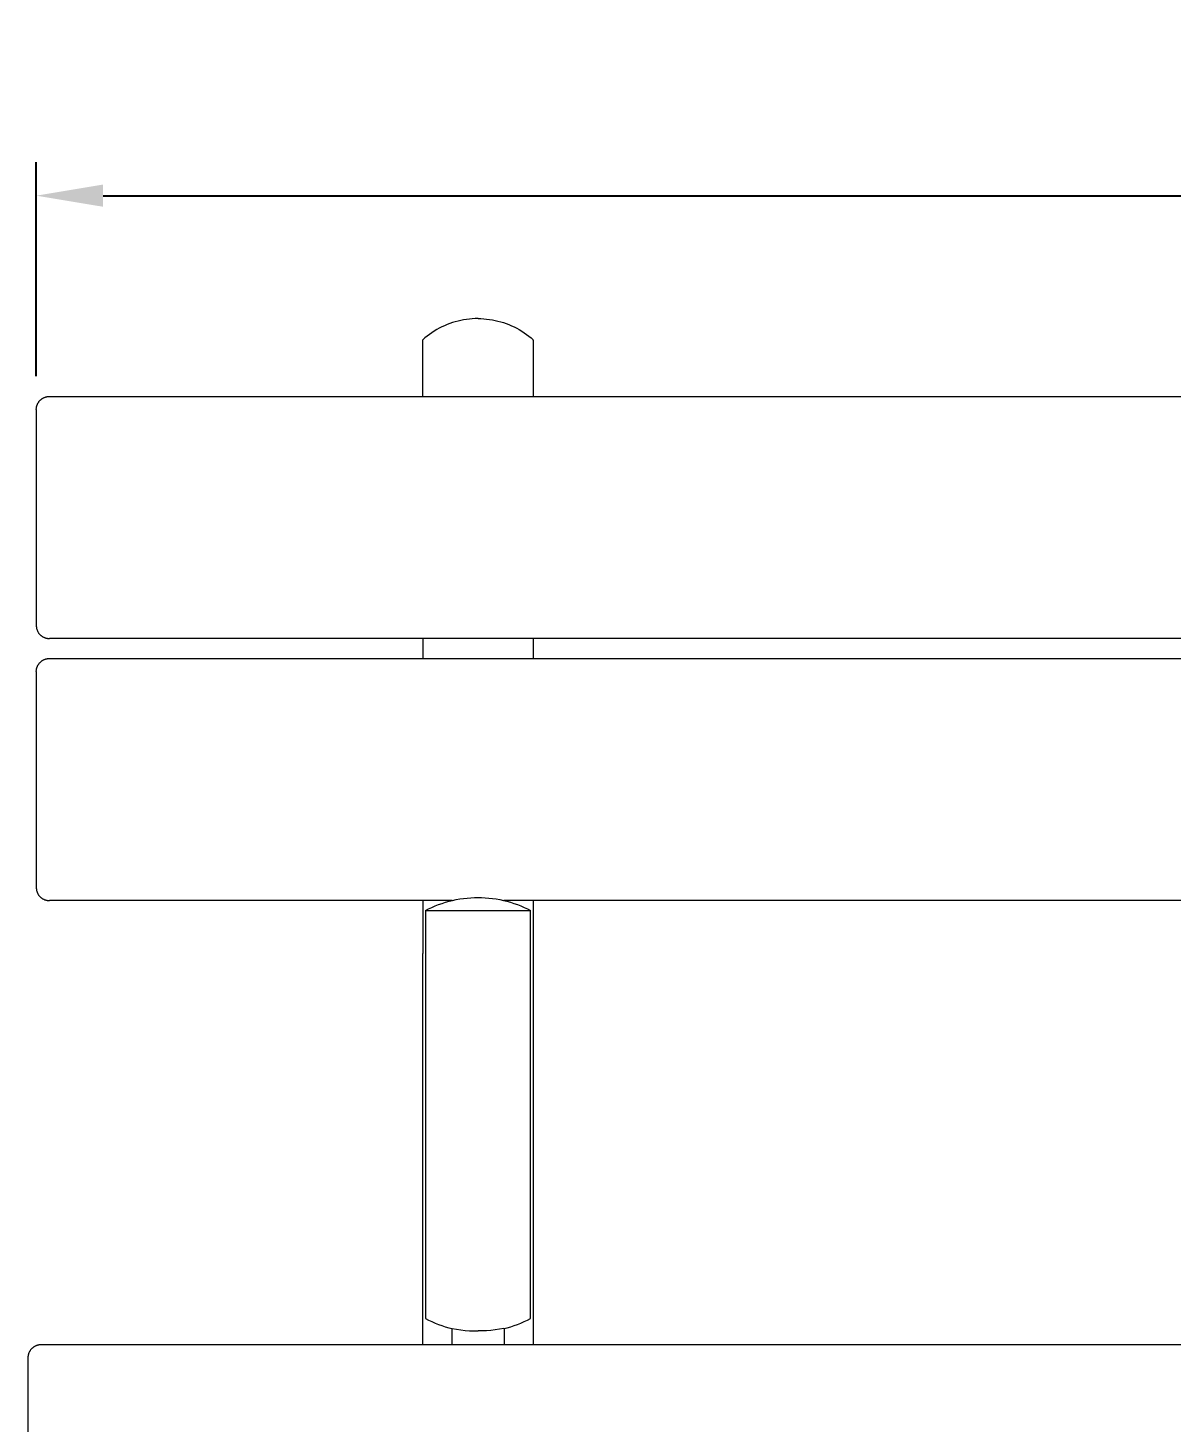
# Model space of a CAD drawing. Header units: inches. Extents: x -1 to 175, y 3 to 130.
# Drawn here: x 4.24 to 21.34, y 109.06 to 129.92 of the extents above; entities that cross this region are included whole.
import ezdxf

# ---------------------------------------------------------------- set-up
doc = ezdxf.new("R2010")
doc.units = ezdxf.units.IN
doc.header["$PDSIZE"] = -1
doc.layers.add('ZANO_R', color=7, linetype='Continuous', lineweight=0)
doc.layers.add('ZANO_W', color=1, linetype='Continuous', lineweight=0)
doc.styles.get("Standard").update_dxf_attribs({"font": 'ARIALUNI.TTF'})
doc.dimstyles.new('amerykanie', dxfattribs={"dimtxt": 50, "dimasz": 50, "dimexe": 0.5, "dimexo": 0.5, "dimgap": 1, "dimtad": 1, "dimdec": 0, "dimzin": 0, "dimlunit": 5, "dimtxsty": 'Standard', "dimcen": 0.09, "dimclrd": 1, "dimclre": 1, "dimclrt": 1, "dimazin": 0, "dimtfac": 1, "dimtdec": 0, "dimtmove": 0, "dimatfit": 3, "dimfxl": 1, "dimtzin": 0, "dimarcsym": 1})

# ---------------------------------------------------------------- blocks, each defined once
blk = doc.blocks.new('*D371')
at = {"layer": 'Defpoints', "color": 0}
for p in [(75.229, 127.408), (4.363, 124.207), (75.229, 124.207)]:
    blk.add_point(p, dxfattribs=at)
at = {"layer": 'ZANO_W', "color": 1, "lineweight": -2}
for p, q in [((4.363, 124.707), (4.363, 127.908)), ((75.229, 124.707), (75.229, 127.908)), ((5.363, 127.408), (74.229, 127.408))]:
    blk.add_line(p, q, dxfattribs=at)
at = {"layer": 'ZANO_W', "color": 1}
for points in [[(5.363, 127.575), (5.363, 127.242), (4.363, 127.408)], [(74.229, 127.242), (74.229, 127.575), (75.229, 127.408)]]:
    blk.add_solid(points, dxfattribs=at)
at = {"layer": 'ZANO_W', "color": 1, "insert": (39.796, 128.427), "char_height": 1, "attachment_point": 5}
blk.add_mtext('70 7/8', dxfattribs=at)

msp = doc.modelspace()

# ---------------------------------------------------------------- linework, layer by layer
at = {"layer": 'ZANO_R'}
for p, q in [((10.31565, 125.38127), (10.27946, 125.35784)), ((10.35263, 125.40342), (10.31565, 125.38127)), ((10.39036, 125.42427), (10.35263, 125.40342)), ((10.42879, 125.4438), (10.39036, 125.42427)), ((10.46788, 125.46198), (10.42879, 125.4438)), ((10.50757, 125.47879), (10.46788, 125.46198)), ((10.54783, 125.49421), (10.50757, 125.47879)), ((10.5886, 125.50821), (10.54783, 125.49421)), ((10.62983, 125.52079), (10.5886, 125.50821)), ((10.67148, 125.53193), (10.62983, 125.52079)), ((10.71349, 125.54162), (10.67148, 125.53193)), ((10.7558, 125.54983), (10.71349, 125.54162)), ((10.79838, 125.55657), (10.7558, 125.54983)), ((10.84117, 125.56183), (10.79838, 125.55657)), ((10.88411, 125.56559), (10.84117, 125.56183)), ((10.92716, 125.56785), (10.88411, 125.56559)), ((10.97027, 125.56862), (10.92716, 125.56785)), ((10.97027, 125.56862), (11.01337, 125.56785)), ((11.01337, 125.56785), (11.05642, 125.56559)), ((11.05642, 125.56559), (11.09936, 125.56183)), ((11.09936, 125.56183), (11.14215, 125.55657)), ((11.14215, 125.55657), (11.18473, 125.54983)), ((11.18473, 125.54983), (11.22705, 125.54162)), ((11.22705, 125.54162), (11.26905, 125.53193)), ((11.26905, 125.53193), (11.3107, 125.5208)), ((11.3107, 125.5208), (11.35193, 125.50821)), ((11.35193, 125.50821), (11.3927, 125.49421)), ((11.3927, 125.49421), (11.43296, 125.47879)), ((11.43296, 125.47879), (11.47266, 125.46198)), ((11.47266, 125.46198), (11.51174, 125.4438)), ((11.51174, 125.4438), (11.55018, 125.42427)), ((11.55018, 125.42427), (11.58791, 125.40342)), ((11.58791, 125.40342), (11.62489, 125.38127)), ((11.62489, 125.38127), (11.66107, 125.35784)), ((10.17608, 125.28021), (10.1435, 125.25199)), ((10.1435, 124.9299), (10.1435, 125.25199)), ((10.20963, 125.30728), (10.17608, 125.28021)), ((10.24411, 125.33317), (10.20963, 125.30728)), ((10.27946, 125.35784), (10.24411, 125.33317)), ((11.66107, 125.35784), (11.69643, 125.33317)), ((11.69643, 125.33317), (11.7309, 125.30728)), ((11.7309, 125.30728), (11.76445, 125.28021)), ((11.76445, 125.28021), (11.79704, 125.25199)), ((11.79704, 125.24571), (11.79704, 125.25199)), ((11.79704, 125.24571), (11.79704, 124.40384)), ((10.1435, 124.74877), (10.1435, 124.9299)), ((10.1435, 124.74087), (10.1435, 124.74877)), ((10.1435, 124.72725), (10.1435, 124.74087)), ((10.1435, 124.72363), (10.1435, 124.72725)), ((10.1435, 124.71639), (10.1435, 124.72363)), ((10.1435, 124.70621), (10.1435, 124.71639)), ((10.1435, 124.69448), (10.1435, 124.70621)), ((10.1435, 124.68861), (10.1435, 124.69448)), ((10.1435, 124.6723), (10.1435, 124.68861)), ((10.1435, 124.67084), (10.1435, 124.6723)), ((10.1435, 124.66111), (10.1435, 124.67084)), ((10.1435, 124.65291), (10.1435, 124.66111)), ((10.1435, 124.63855), (10.1435, 124.65291)), ((10.1435, 124.63479), (10.1435, 124.63855)), ((10.1435, 124.62717), (10.1435, 124.63479)), ((10.1435, 124.61651), (10.1435, 124.62717)), ((10.1435, 124.60422), (10.1435, 124.61651)), ((10.1435, 124.59806), (10.1435, 124.60422)), ((10.1435, 124.58102), (10.1435, 124.59806)), ((10.1435, 124.57945), (10.1435, 124.58102)), ((10.1435, 124.56933), (10.1435, 124.57945)), ((10.1435, 124.56066), (10.1435, 124.56933)), ((10.1435, 124.54576), (10.1435, 124.56066)), ((10.1435, 124.54171), (10.1435, 124.54576)), ((4.40754, 124.33122), (4.41187, 124.33636)), ((4.41187, 124.33636), (4.41637, 124.34135)), ((4.41637, 124.34135), (4.42104, 124.34618)), ((4.42104, 124.34618), (4.42588, 124.35085)), ((4.42588, 124.35085), (4.43087, 124.35536)), ((4.43087, 124.35536), (4.43601, 124.35969)), ((4.43601, 124.35969), (4.44129, 124.36384)), ((4.44129, 124.36384), (4.44672, 124.36781)), ((4.44672, 124.36781), (4.45228, 124.37159)), ((4.45228, 124.37159), (4.45796, 124.37518)), ((4.45796, 124.37518), (4.46376, 124.37857)), ((4.46376, 124.37857), (4.46968, 124.38177)), ((4.46968, 124.38177), (4.4757, 124.38476)), ((4.4757, 124.38476), (4.48181, 124.38754)), ((4.48181, 124.38754), (4.48802, 124.39011)), ((4.48802, 124.39011), (4.49432, 124.39247)), ((4.49432, 124.39247), (4.50069, 124.39461)), ((4.50069, 124.39461), (4.50713, 124.39654)), ((4.50713, 124.39654), (4.51363, 124.39824)), ((4.51363, 124.39824), (4.52019, 124.39972)), ((4.52019, 124.39972), (4.52679, 124.40098)), ((4.52679, 124.40098), (4.53343, 124.402)), ((4.53343, 124.402), (4.54011, 124.40281)), ((4.54011, 124.40281), (4.54681, 124.40338)), ((4.54681, 124.40338), (4.55352, 124.40372)), ((4.55352, 124.40372), (4.56024, 124.40384)), ((4.56024, 124.40384), (75.03254, 124.40384)), ((10.1435, 124.50996), (10.1435, 124.54171)), ((10.1435, 124.50331), (10.1435, 124.50996)), ((10.1435, 124.4858), (10.1435, 124.50331)), ((10.1435, 124.48386), (10.1435, 124.4858)), ((10.1435, 124.47363), (10.1435, 124.48386)), ((10.1435, 124.46425), (10.1435, 124.47363)), ((10.1435, 124.44911), (10.1435, 124.46425)), ((10.1435, 124.44449), (10.1435, 124.44911)), ((10.1435, 124.41192), (10.1435, 124.44449)), ((10.1435, 124.40447), (10.1435, 124.41192)), ((10.1435, 124.40384), (10.1435, 124.40447)), ((4.36339, 124.20699), (4.3635, 124.21371)), ((4.36339, 124.20699), (4.36339, 121.40636)), ((4.3635, 124.21371), (4.36385, 124.22042)), ((4.36385, 124.22042), (4.36442, 124.22712)), ((4.36442, 124.22712), (4.36522, 124.23379)), ((4.36522, 124.23379), (4.36625, 124.24043)), ((4.36625, 124.24043), (4.36751, 124.24704)), ((4.36751, 124.24704), (4.36899, 124.2536)), ((4.36899, 124.2536), (4.37069, 124.2601)), ((4.37069, 124.2601), (4.37261, 124.26654)), ((4.37261, 124.26654), (4.37475, 124.27291)), ((4.37475, 124.27291), (4.37711, 124.2792)), ((4.37711, 124.2792), (4.37969, 124.28541)), ((4.37969, 124.28541), (4.38247, 124.29153)), ((4.38247, 124.29153), (4.38546, 124.29755)), ((4.38546, 124.29755), (4.38865, 124.30347)), ((4.38865, 124.30347), (4.39205, 124.30927)), ((4.39205, 124.30927), (4.39564, 124.31495)), ((4.39564, 124.31495), (4.39942, 124.32051)), ((4.39942, 124.32051), (4.40339, 124.32593)), ((4.40339, 124.32593), (4.40754, 124.33122)), ((4.36339, 121.40636), (4.36339, 120.96978)), ((4.36339, 120.96978), (4.36369, 120.96309)), ((4.36369, 120.96309), (4.36422, 120.95642)), ((4.36422, 120.95642), (4.36498, 120.94977)), ((4.36498, 120.94977), (4.36598, 120.94315)), ((4.36598, 120.94315), (4.3672, 120.93656)), ((4.3672, 120.93656), (4.36866, 120.93003)), ((4.36866, 120.93003), (4.37034, 120.92355)), ((4.37034, 120.92355), (4.37224, 120.91713)), ((4.37224, 120.91713), (4.37437, 120.91078)), ((4.37437, 120.91078), (4.37672, 120.90451)), ((4.37672, 120.90451), (4.37929, 120.89833)), ((4.37929, 120.89833), (4.38207, 120.89224)), ((4.38207, 120.89224), (4.38506, 120.88625)), ((4.38506, 120.88625), (4.38826, 120.88037)), ((4.38826, 120.88037), (4.39166, 120.8746)), ((4.39166, 120.8746), (4.39526, 120.86895)), ((4.39526, 120.86895), (4.39905, 120.86344)), ((4.39905, 120.86344), (4.40304, 120.85806)), ((4.40304, 120.85806), (4.40721, 120.85282)), ((4.40721, 120.85282), (4.41156, 120.84773)), ((4.41156, 120.84773), (4.41608, 120.8428)), ((4.41608, 120.8428), (4.42077, 120.83802)), ((4.42077, 120.83802), (4.42563, 120.83342)), ((4.42563, 120.83342), (4.43065, 120.82898)), ((4.43065, 120.82898), (4.43581, 120.82472)), ((4.43581, 120.82472), (4.44113, 120.82065)), ((4.44113, 120.82065), (4.44658, 120.81676)), ((4.44658, 120.81676), (4.45216, 120.81307)), ((4.45216, 120.81307), (4.45787, 120.80957)), ((4.45787, 120.80957), (4.4637, 120.80627)), ((4.4637, 120.80627), (4.46964, 120.80318)), ((4.46964, 120.80318), (4.47568, 120.8003)), ((4.47568, 120.8003), (4.48182, 120.79763)), ((4.48182, 120.79763), (4.48805, 120.79517)), ((4.48805, 120.79517), (4.49436, 120.79294)), ((4.49436, 120.79294), (4.50074, 120.79092)), ((4.50074, 120.79092), (4.50719, 120.78913)), ((4.50719, 120.78913), (4.5137, 120.78757)), ((4.5137, 120.78757), (4.52026, 120.78623)), ((4.52026, 120.78623), (4.52687, 120.78513)), ((4.52687, 120.78513), (4.5335, 120.78425)), ((4.5335, 120.78425), (4.54017, 120.78361)), ((4.54017, 120.78361), (4.54685, 120.78319)), ((4.54685, 120.78319), (4.55354, 120.78302)), ((4.55354, 120.78302), (4.56024, 120.78307)), ((75.03254, 120.78307), (4.56024, 120.78307)), ((10.1435, 120.78307), (10.1435, 120.48296)), ((11.79704, 120.78307), (11.79704, 120.48296)), ((4.38247, 120.37065), (4.38546, 120.37667)), ((4.38546, 120.37667), (4.38865, 120.38258)), ((4.38865, 120.38258), (4.39205, 120.38839)), ((4.39205, 120.38839), (4.39564, 120.39407)), ((4.39564, 120.39407), (4.39942, 120.39963)), ((4.39942, 120.39963), (4.40339, 120.40505)), ((4.40339, 120.40505), (4.40754, 120.41034)), ((4.40754, 120.41034), (4.41187, 120.41548)), ((4.41187, 120.41548), (4.41637, 120.42047)), ((4.41637, 120.42047), (4.42104, 120.4253)), ((4.42104, 120.4253), (4.42588, 120.42997)), ((4.42588, 120.42997), (4.43087, 120.43447)), ((4.43087, 120.43447), (4.43601, 120.4388)), ((4.43601, 120.4388), (4.44129, 120.44296)), ((4.44129, 120.44296), (4.44672, 120.44693)), ((4.44672, 120.44693), (4.45228, 120.45071)), ((4.45228, 120.45071), (4.45796, 120.4543)), ((4.45796, 120.4543), (4.46376, 120.45769)), ((4.46376, 120.45769), (4.46968, 120.46089)), ((4.46968, 120.46089), (4.4757, 120.46388)), ((4.4757, 120.46388), (4.48181, 120.46666)), ((4.48181, 120.46666), (4.48802, 120.46923)), ((4.48802, 120.46923), (4.49432, 120.47159)), ((4.49432, 120.47159), (4.50069, 120.47373)), ((4.50069, 120.47373), (4.50713, 120.47566)), ((4.50713, 120.47566), (4.51363, 120.47736)), ((4.51363, 120.47736), (4.52019, 120.47884)), ((4.52019, 120.47884), (4.52679, 120.48009)), ((4.52679, 120.48009), (4.53343, 120.48112)), ((4.53343, 120.48112), (4.54011, 120.48192)), ((4.54011, 120.48192), (4.54681, 120.4825)), ((4.54681, 120.4825), (4.55352, 120.48284)), ((4.55352, 120.48284), (4.56024, 120.48296)), ((4.56024, 120.48296), (75.03254, 120.48296)), ((4.36339, 120.28611), (4.3635, 120.29283)), ((4.36339, 120.28611), (4.36339, 117.48548)), ((4.3635, 120.29283), (4.36385, 120.29954)), ((4.36385, 120.29954), (4.36442, 120.30624)), ((4.36442, 120.30624), (4.36522, 120.31291)), ((4.36522, 120.31291), (4.36625, 120.31955)), ((4.36625, 120.31955), (4.36751, 120.32616)), ((4.36751, 120.32616), (4.36899, 120.33271)), ((4.36899, 120.33271), (4.37069, 120.33922)), ((4.37069, 120.33922), (4.37261, 120.34566)), ((4.37261, 120.34566), (4.37475, 120.35203)), ((4.37475, 120.35203), (4.37711, 120.35832)), ((4.37711, 120.35832), (4.37969, 120.36453)), ((4.37969, 120.36453), (4.38247, 120.37065)), ((4.36339, 117.48548), (4.36339, 117.0489)), ((4.36339, 117.0489), (4.36369, 117.04221)), ((4.36369, 117.04221), (4.36422, 117.03554)), ((4.36422, 117.03554), (4.36498, 117.02888)), ((4.36498, 117.02888), (4.36598, 117.02226)), ((4.36598, 117.02226), (4.3672, 117.01568)), ((4.3672, 117.01568), (4.36866, 117.00915)), ((4.36866, 117.00915), (4.37034, 117.00267)), ((4.37034, 117.00267), (4.37224, 116.99625)), ((4.37224, 116.99625), (4.37437, 116.9899)), ((4.37437, 116.9899), (4.37672, 116.98363)), ((4.37672, 116.98363), (4.37929, 116.97745)), ((4.37929, 116.97745), (4.38207, 116.97136)), ((4.38207, 116.97136), (4.38506, 116.96537)), ((4.38506, 116.96537), (4.38826, 116.95948)), ((4.38826, 116.95948), (4.39166, 116.95372)), ((4.39166, 116.95372), (4.39526, 116.94807)), ((4.39526, 116.94807), (4.39905, 116.94256)), ((4.39905, 116.94256), (4.40304, 116.93718)), ((4.40304, 116.93718), (4.40721, 116.93194)), ((4.40721, 116.93194), (4.41156, 116.92685)), ((4.41156, 116.92685), (4.41608, 116.92191)), ((4.41608, 116.92191), (4.42077, 116.91714)), ((4.42077, 116.91714), (4.42563, 116.91253)), ((4.42563, 116.91253), (4.43065, 116.9081)), ((4.43065, 116.9081), (4.43581, 116.90384)), ((4.43581, 116.90384), (4.44113, 116.89976)), ((4.44113, 116.89976), (4.44658, 116.89588)), ((4.44658, 116.89588), (4.45216, 116.89218)), ((4.45216, 116.89218), (4.45787, 116.88869)), ((4.45787, 116.88869), (4.4637, 116.88539)), ((4.4637, 116.88539), (4.46964, 116.8823)), ((4.46964, 116.8823), (4.47568, 116.87941)), ((4.47568, 116.87941), (4.48182, 116.87674)), ((4.48182, 116.87674), (4.48805, 116.87429)), ((4.48805, 116.87429), (4.49436, 116.87205)), ((4.49436, 116.87205), (4.50074, 116.87004)), ((4.50074, 116.87004), (4.50719, 116.86825)), ((4.50719, 116.86825), (4.5137, 116.86669)), ((4.5137, 116.86669), (4.52026, 116.86535)), ((4.52026, 116.86535), (4.52687, 116.86424)), ((4.52687, 116.86424), (4.5335, 116.86337)), ((4.5335, 116.86337), (4.54017, 116.86272)), ((4.54017, 116.86272), (4.54685, 116.86231)), ((4.54685, 116.86231), (4.55354, 116.86213)), ((4.55354, 116.86213), (4.56024, 116.86219)), ((10.5847, 116.86219), (4.56024, 116.86219)), ((10.1435, 116.86219), (10.1435, 116.06909)), ((10.43339, 116.81875), (10.48543, 116.83544)), ((10.48543, 116.83544), (10.53799, 116.85042)), ((10.53799, 116.85042), (10.59101, 116.86367)), ((10.59101, 116.86367), (10.64444, 116.87519)), ((10.64444, 116.87519), (10.69821, 116.88495)), ((10.69821, 116.88495), (10.75227, 116.89296)), ((10.75227, 116.89296), (10.80657, 116.89919)), ((10.80657, 116.89919), (10.86104, 116.90365)), ((10.86104, 116.90365), (10.91562, 116.90633)), ((10.91562, 116.90633), (10.97027, 116.90722)), ((10.97027, 116.90722), (11.02491, 116.90633)), ((11.02491, 116.90633), (11.0795, 116.90365)), ((11.0795, 116.90365), (11.13397, 116.89919)), ((11.13397, 116.89919), (11.18826, 116.89296)), ((11.18826, 116.89296), (11.24232, 116.88495)), ((11.24232, 116.88495), (11.29609, 116.87519)), ((11.29609, 116.87519), (11.34952, 116.86367)), ((11.34952, 116.86367), (11.40254, 116.85042)), ((67.98616, 116.86219), (11.35584, 116.86219)), ((11.40254, 116.85042), (11.4551, 116.83544)), ((11.4551, 116.83544), (11.50714, 116.81875)), ((11.79704, 116.86219), (11.79704, 116.06909)), ((10.18287, 116.71037), (10.2315, 116.7353)), ((10.18287, 116.71037), (11.75767, 116.71037)), ((10.18287, 116.71037), (10.18287, 110.60802)), ((10.2315, 116.7353), (10.28093, 116.75862)), ((10.28093, 116.75862), (10.33108, 116.78032)), ((10.33108, 116.78032), (10.38193, 116.80037)), ((10.38193, 116.80037), (10.43339, 116.81875)), ((11.50714, 116.81875), (11.55861, 116.80037)), ((11.55861, 116.80037), (11.60945, 116.78032)), ((11.60945, 116.78032), (11.65961, 116.75862)), ((11.65961, 116.75862), (11.70903, 116.7353)), ((11.70903, 116.7353), (11.75767, 116.71037)), ((11.75767, 110.60802), (11.75767, 116.71037)), ((10.1435, 110.21432), (10.1435, 116.06909)), ((11.79704, 116.06909), (11.79704, 110.21432)), ((10.18287, 110.60802), (10.23075, 110.58346)), ((10.23075, 110.58346), (10.27941, 110.56046)), ((11.66113, 110.56046), (11.70978, 110.58346)), ((11.70978, 110.58346), (11.75767, 110.60802)), ((10.27941, 110.56046), (10.32877, 110.53903)), ((10.32877, 110.53903), (10.3788, 110.51919)), ((10.3788, 110.51919), (10.42945, 110.50098)), ((10.42945, 110.50098), (10.48065, 110.48441)), ((10.48065, 110.48441), (10.53236, 110.46949)), ((10.53236, 110.46949), (10.58452, 110.45624)), ((10.57657, 110.45815), (10.57657, 110.21432)), ((10.58452, 110.45624), (10.64825, 110.44538)), ((10.64825, 110.44538), (10.71228, 110.43654)), ((10.71228, 110.43654), (10.77657, 110.42973)), ((10.77657, 110.42973), (10.84104, 110.42497)), ((10.84104, 110.42497), (10.90562, 110.42224)), ((10.90562, 110.42224), (10.97027, 110.42157)), ((11.03491, 110.42224), (10.97027, 110.42157)), ((11.09949, 110.42497), (11.03491, 110.42224)), ((11.16396, 110.42973), (11.09949, 110.42497)), ((11.22825, 110.43654), (11.16396, 110.42973)), ((11.29229, 110.44538), (11.22825, 110.43654)), ((11.35601, 110.45624), (11.29229, 110.44538)), ((11.35601, 110.45624), (11.40817, 110.46949)), ((11.36397, 110.45815), (11.36397, 110.21432)), ((11.40817, 110.46949), (11.45988, 110.48441)), ((11.45988, 110.48441), (11.51108, 110.50098)), ((11.51108, 110.50098), (11.56173, 110.51919)), ((11.56173, 110.51919), (11.61176, 110.53903)), ((11.61176, 110.53903), (11.66113, 110.56046)), ((4.29098, 110.15183), (4.28648, 110.14684)), ((4.29565, 110.15666), (4.29098, 110.15183)), ((4.30049, 110.16133), (4.29565, 110.15666)), ((4.30548, 110.16584), (4.30049, 110.16133)), ((4.31062, 110.17017), (4.30548, 110.16584)), ((4.3159, 110.17432), (4.31062, 110.17017)), ((4.32133, 110.17829), (4.3159, 110.17432)), ((4.32688, 110.18207), (4.32133, 110.17829)), ((4.33257, 110.18566), (4.32688, 110.18207)), ((4.33837, 110.18906), (4.33257, 110.18566)), ((4.34428, 110.19225), (4.33837, 110.18906)), ((4.3503, 110.19524), (4.34428, 110.19225)), ((4.35642, 110.19802), (4.3503, 110.19524)), ((4.36263, 110.2006), (4.35642, 110.19802)), ((4.36892, 110.20295), (4.36263, 110.2006)), ((4.3753, 110.2051), (4.36892, 110.20295)), ((4.38174, 110.20702), (4.3753, 110.2051)), ((4.38824, 110.20872), (4.38174, 110.20702)), ((4.3948, 110.2102), (4.38824, 110.20872)), ((4.4014, 110.21146), (4.3948, 110.2102)), ((4.40804, 110.21249), (4.4014, 110.21146)), ((4.41472, 110.21329), (4.40804, 110.21249)), ((4.42141, 110.21386), (4.41472, 110.21329)), ((4.42813, 110.21421), (4.42141, 110.21386)), ((4.43485, 110.21432), (4.42813, 110.21421)), ((74.90715, 110.21432), (4.43485, 110.21432)), ((4.23811, 110.02419), (4.238, 110.01747)), ((4.238, 110.01747), (4.238, 108.63952)), ((4.23845, 110.0309), (4.23811, 110.02419)), ((4.23903, 110.0376), (4.23845, 110.0309)), ((4.23983, 110.04427), (4.23903, 110.0376)), ((4.24086, 110.05092), (4.23983, 110.04427)), ((4.24211, 110.05752), (4.24086, 110.05092)), ((4.24359, 110.06408), (4.24211, 110.05752)), ((4.2453, 110.07058), (4.24359, 110.06408)), ((4.24722, 110.07702), (4.2453, 110.07058)), ((4.24936, 110.08339), (4.24722, 110.07702)), ((4.25172, 110.08969), (4.24936, 110.08339)), ((4.25429, 110.0959), (4.25172, 110.08969)), ((4.25708, 110.10201), (4.25429, 110.0959)), ((4.26007, 110.10803), (4.25708, 110.10201)), ((4.26326, 110.11395), (4.26007, 110.10803)), ((4.26665, 110.11975), (4.26326, 110.11395)), ((4.27024, 110.12543), (4.26665, 110.11975)), ((4.27403, 110.13099), (4.27024, 110.12543)), ((4.27799, 110.13641), (4.27403, 110.13099)), ((4.28215, 110.1417), (4.27799, 110.13641)), ((4.28648, 110.14684), (4.28215, 110.1417))]:
    msp.add_line(p, q, dxfattribs=at)

# ---------------------------------------------------------------- dimensions: what is measured, and where the dimension line sits
at = {"layer": 'ZANO_W'}
dim = msp.add_linear_dim(base=(75.22939, 127.40823), p1=(4.36339, 124.20699), p2=(75.22939, 124.20699), dimstyle='amerykanie', override={"dimtxt": 1, "dimasz": 1, "dimgap": 0.5, "dimdec": 4, "dimaunit": 1, "dimadec": 1, "dimtdec": 4, "dimtmove": 1, "dimfrac": 2}, dxfattribs=at)
dim.commit()
dim.dimension.update_dxf_attribs({"geometry": '*D371', "text_midpoint": (39.79639, 128.42733)})

doc.saveas('drawing.dxf')
